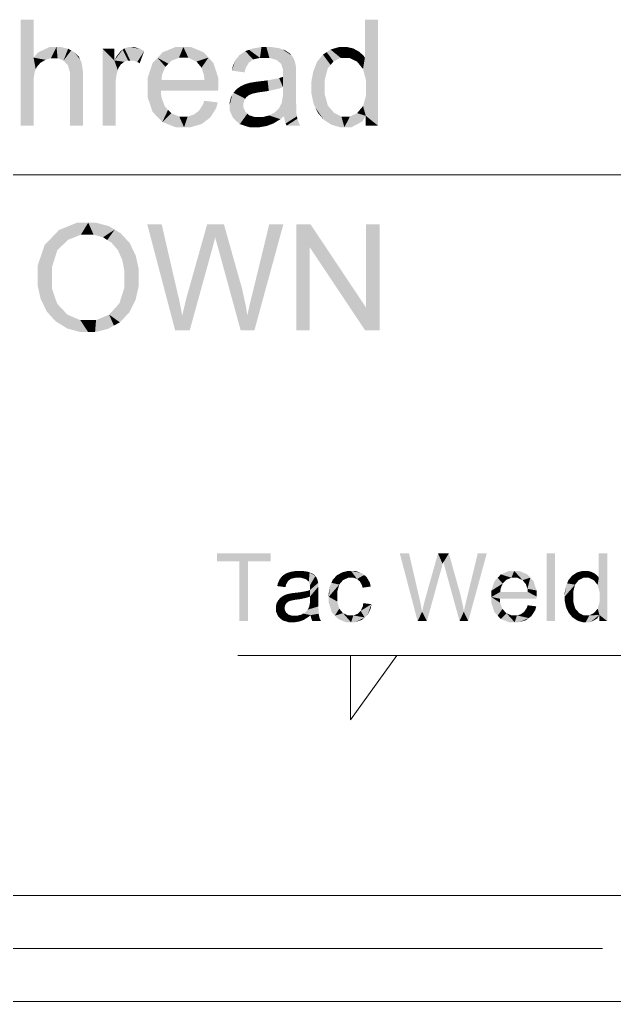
# Model space of a CAD drawing. Header units: millimetres. Extents: x 2 to 579, y 1 to 405.
# Drawn here: x 179.57 to 187.16, y 100.94 to 113.45 of the extents above; entities that cross this region are included whole.
import ezdxf

# ---------------------------------------------------------------- set-up
doc = ezdxf.new("R2010")
doc.units = ezdxf.units.MM
doc.linetypes.add('XKITLINE00', pattern=[0])
doc.layers.add('LinkedObject', color=7, linetype='Continuous', lineweight=0)

# ---------------------------------------------------------------- blocks, each defined once
blk = doc.blocks.new('*A4')
at = {"layer": 'LinkedObject'}
for points in [[(179.752, 113.449), (179.586, 112.099), (179.586, 113.449)], [(179.752, 112.965), (179.586, 112.099), (179.752, 113.449)], [(184.143, 113.449), (183.977, 112.965), (183.977, 113.449)], [(184.143, 113.449), (183.992, 112.674), (183.977, 112.965)], [(183.992, 112.674), (184.143, 113.449), (184.143, 112.099)], [(179.956, 113.1), (179.752, 112.965), (179.81, 113.032)], [(180.044, 113.1), (179.752, 112.965), (179.956, 113.1)], [(179.973, 112.957), (179.752, 112.965), (180.044, 113.1)], [(179.973, 112.957), (180.044, 113.1), (180.009, 112.957)], [(180.009, 112.957), (180.044, 113.1), (180.058, 112.957)], [(180.044, 113.1), (180.134, 112.928), (180.058, 112.957)], [(180.098, 113.1), (180.134, 112.928), (180.044, 113.1)], [(180.192, 113.078), (180.134, 112.928), (180.098, 113.1)], [(180.232, 113.057), (180.134, 112.928), (180.192, 113.078)], [(180.232, 113.057), (180.161, 112.9), (180.134, 112.928)], [(180.272, 113.035), (180.161, 112.9), (180.232, 113.057)], [(180.161, 112.9), (180.272, 113.035), (180.188, 112.872)], [(180.188, 112.872), (180.272, 113.035), (180.346, 112.938)], [(180.346, 112.938), (180.272, 113.035), (180.329, 112.976)], [(180.632, 113.078), (180.782, 112.929), (180.632, 112.099)], [(180.782, 112.929), (180.632, 113.078), (180.782, 113.078)], [(180.887, 113.066), (180.782, 112.929), (180.863, 113.05)], [(180.957, 112.928), (180.782, 112.929), (180.887, 113.066)], [(180.863, 113.05), (180.782, 112.929), (180.81, 112.981)], [(180.911, 113.083), (180.984, 112.928), (180.887, 113.066)], [(180.887, 113.066), (180.984, 112.928), (180.957, 112.928)], [(180.964, 113.1), (180.984, 112.928), (180.911, 113.083)], [(180.993, 113.1), (180.984, 112.928), (180.964, 113.1)], [(180.993, 113.1), (181.014, 112.928), (180.984, 112.928)], [(181.119, 113.073), (180.993, 113.1), (181.034, 113.1)], [(181.162, 113.047), (180.993, 113.1), (181.119, 113.073)], [(181.075, 112.911), (180.993, 113.1), (181.162, 113.047)], [(181.014, 112.928), (180.993, 113.1), (181.075, 112.911)], [(181.075, 112.911), (181.162, 113.047), (181.105, 112.893)], [(181.561, 113.1), (181.333, 112.963), (181.396, 113.032)], [(181.662, 113.1), (181.333, 112.963), (181.561, 113.1)], [(181.606, 112.963), (181.333, 112.963), (181.662, 113.1)], [(181.606, 112.963), (181.662, 113.1), (181.663, 112.963)], [(181.662, 113.1), (181.726, 112.963), (181.663, 112.963)], [(181.92, 113.033), (181.662, 113.1), (181.76, 113.1)], [(181.982, 112.966), (181.662, 113.1), (181.92, 113.033)], [(181.829, 112.915), (181.662, 113.1), (181.982, 112.966)], [(181.726, 112.963), (181.662, 113.1), (181.829, 112.915)], [(182.378, 112.999), (182.552, 112.942), (182.353, 112.967)], [(182.452, 113.048), (182.552, 112.942), (182.378, 112.999)], [(182.499, 113.065), (182.552, 112.942), (182.452, 113.048)], [(182.658, 113.1), (182.499, 113.065), (182.547, 113.082)], [(182.639, 112.962), (182.499, 113.065), (182.658, 113.1)], [(182.552, 112.942), (182.499, 113.065), (182.639, 112.962)], [(182.639, 112.962), (182.658, 113.1), (182.697, 112.962)], [(182.697, 112.962), (182.658, 113.1), (182.759, 112.962)], [(182.721, 113.1), (182.759, 112.962), (182.658, 113.1)], [(182.886, 113.085), (182.721, 113.1), (182.784, 113.1)], [(182.925, 113.07), (182.721, 113.1), (182.886, 113.085)], [(182.854, 112.934), (182.721, 113.1), (182.925, 113.07)], [(182.759, 112.962), (182.721, 113.1), (182.854, 112.934)], [(182.854, 112.934), (182.925, 113.07), (182.885, 112.906)], [(182.885, 112.906), (182.925, 113.07), (182.909, 112.885)], [(182.925, 113.07), (182.932, 112.814), (182.909, 112.885)], [(183.04, 112.996), (182.932, 112.814), (182.925, 113.07)], [(183.021, 113.018), (182.925, 113.07), (182.964, 113.055)], [(183.04, 112.996), (182.925, 113.07), (183.021, 113.018)], [(183.058, 112.974), (182.932, 112.814), (183.04, 112.996)], [(183.442, 113.004), (183.54, 112.872), (183.368, 112.913)], [(183.577, 112.917), (183.442, 113.004), (183.49, 113.036)], [(183.54, 112.872), (183.442, 113.004), (183.577, 112.917)], [(183.539, 113.068), (183.669, 112.962), (183.49, 113.036)], [(183.49, 113.036), (183.669, 112.962), (183.577, 112.917)], [(183.648, 113.1), (183.669, 112.962), (183.539, 113.068)], [(183.708, 113.1), (183.669, 112.962), (183.648, 113.1)], [(183.669, 112.962), (183.708, 113.1), (183.724, 112.962)], [(183.708, 113.1), (183.781, 112.962), (183.724, 112.962)], [(183.752, 113.1), (183.781, 112.962), (183.708, 113.1)], [(183.831, 113.081), (183.781, 112.962), (183.752, 113.1)], [(183.865, 113.062), (183.781, 112.962), (183.831, 113.081)], [(183.865, 113.062), (183.876, 112.915), (183.781, 112.962)], [(183.9, 113.043), (183.876, 112.915), (183.865, 113.062)], [(183.956, 112.995), (183.876, 112.915), (183.9, 113.043)], [(183.977, 112.965), (183.876, 112.915), (183.956, 112.995)], [(179.752, 112.692), (179.586, 112.099), (179.752, 112.965)], [(179.752, 112.692), (179.752, 112.965), (179.765, 112.782)], [(179.765, 112.782), (179.752, 112.965), (179.779, 112.815)], [(179.779, 112.815), (179.752, 112.965), (179.793, 112.847)], [(179.793, 112.847), (179.752, 112.965), (179.839, 112.899)], [(179.839, 112.899), (179.752, 112.965), (179.871, 112.918)], [(179.871, 112.918), (179.752, 112.965), (179.904, 112.937)], [(179.904, 112.937), (179.752, 112.965), (179.973, 112.957)], [(180.346, 112.938), (180.215, 112.781), (180.188, 112.872)], [(180.364, 112.901), (180.215, 112.781), (180.346, 112.938)], [(180.381, 112.791), (180.215, 112.781), (180.364, 112.901)], [(180.632, 112.099), (180.782, 112.929), (180.798, 112.099)], [(180.782, 112.929), (180.798, 112.611), (180.798, 112.099)], [(180.798, 112.611), (180.782, 112.929), (180.798, 112.664)], [(180.798, 112.664), (180.782, 112.929), (180.812, 112.761)], [(180.812, 112.761), (180.782, 112.929), (180.826, 112.805)], [(180.826, 112.805), (180.782, 112.929), (180.835, 112.834)], [(180.835, 112.834), (180.782, 112.929), (180.865, 112.879)], [(180.865, 112.879), (180.782, 112.929), (180.887, 112.895)], [(180.887, 112.895), (180.782, 112.929), (180.908, 112.912)], [(180.908, 112.912), (180.782, 112.929), (180.957, 112.928)], [(181.333, 112.963), (181.206, 112.704), (181.269, 112.895)], [(181.432, 112.849), (181.206, 112.704), (181.333, 112.963)], [(181.333, 112.963), (181.471, 112.887), (181.432, 112.849)], [(181.471, 112.887), (181.333, 112.963), (181.51, 112.925)], [(181.51, 112.925), (181.333, 112.963), (181.606, 112.963)], [(181.829, 112.915), (181.982, 112.966), (181.868, 112.868)], [(181.982, 112.966), (181.894, 112.837), (181.868, 112.868)], [(181.894, 112.837), (181.982, 112.966), (181.925, 112.744)], [(181.925, 112.744), (181.982, 112.966), (182.106, 112.711)], [(182.106, 112.711), (181.982, 112.966), (182.044, 112.899)], [(182.353, 112.967), (182.28, 112.799), (182.328, 112.935)], [(182.497, 112.901), (182.28, 112.799), (182.353, 112.967)], [(182.328, 112.935), (182.28, 112.799), (182.291, 112.851)], [(182.456, 112.829), (182.28, 112.799), (182.497, 112.901)], [(182.497, 112.901), (182.353, 112.967), (182.525, 112.921)], [(182.525, 112.921), (182.353, 112.967), (182.552, 112.942)], [(182.932, 112.737), (183.096, 112.862), (182.931, 112.72)], [(182.931, 112.72), (183.096, 112.862), (182.932, 112.591)], [(183.084, 112.917), (182.932, 112.814), (183.058, 112.974)], [(183.091, 112.883), (182.932, 112.814), (183.084, 112.917)], [(182.932, 112.814), (183.091, 112.883), (183.096, 112.862)], [(182.932, 112.814), (183.096, 112.862), (182.932, 112.763)], [(182.932, 112.763), (183.096, 112.862), (182.932, 112.759)], [(182.932, 112.759), (183.096, 112.862), (182.932, 112.737)], [(183.1, 112.786), (182.932, 112.591), (183.096, 112.862)], [(183.368, 112.913), (183.54, 112.872), (183.344, 112.853)], [(183.344, 112.853), (183.54, 112.872), (183.503, 112.827)], [(183.876, 112.915), (183.977, 112.965), (183.915, 112.868)], [(183.915, 112.868), (183.977, 112.965), (183.953, 112.821)], [(183.977, 112.965), (183.992, 112.674), (183.953, 112.821)], [(180.381, 112.719), (180.215, 112.781), (180.381, 112.791)], [(180.215, 112.781), (180.381, 112.719), (180.215, 112.719)], [(181.389, 112.746), (181.206, 112.704), (181.432, 112.849)], [(181.206, 112.704), (181.389, 112.746), (181.385, 112.682)], [(181.925, 112.744), (182.106, 112.711), (181.931, 112.682)], [(182.28, 112.799), (182.456, 112.829), (182.442, 112.777)], [(183.1, 112.73), (182.932, 112.591), (183.1, 112.786)], [(183.344, 112.853), (183.295, 112.588), (183.32, 112.794)], [(183.503, 112.827), (183.295, 112.588), (183.344, 112.853)], [(183.466, 112.685), (183.295, 112.588), (183.503, 112.827)], [(183.32, 112.794), (183.295, 112.588), (183.295, 112.661)], [(179.752, 112.634), (179.586, 112.099), (179.752, 112.692)], [(179.586, 112.099), (179.752, 112.634), (179.752, 112.099)], [(180.215, 112.099), (180.381, 112.719), (180.381, 112.099)], [(180.215, 112.719), (180.381, 112.719), (180.215, 112.099)], [(181.385, 112.682), (181.206, 112.58), (181.206, 112.704)], [(181.385, 112.682), (182.106, 112.59), (181.206, 112.58)], [(181.931, 112.682), (182.106, 112.59), (181.385, 112.682)], [(182.106, 112.59), (181.931, 112.682), (182.106, 112.711)], [(182.456, 112.629), (182.496, 112.486), (182.396, 112.602)], [(182.489, 112.638), (182.496, 112.486), (182.456, 112.629)], [(182.513, 112.645), (182.538, 112.504), (182.489, 112.638)], [(182.496, 112.486), (182.489, 112.638), (182.517, 112.495)], [(182.517, 112.495), (182.489, 112.638), (182.538, 112.504)], [(182.587, 112.657), (182.611, 112.521), (182.513, 112.645)], [(182.513, 112.645), (182.611, 112.521), (182.538, 112.504)], [(182.636, 112.663), (182.662, 112.528), (182.587, 112.657)], [(182.587, 112.657), (182.662, 112.528), (182.611, 112.521)], [(182.736, 112.675), (182.752, 112.541), (182.636, 112.663)], [(182.636, 112.663), (182.752, 112.541), (182.662, 112.528)], [(182.884, 112.704), (182.932, 112.591), (182.736, 112.675)], [(182.736, 112.675), (182.932, 112.591), (182.752, 112.541)], [(182.931, 112.72), (182.932, 112.591), (182.884, 112.704)], [(183.1, 112.73), (182.931, 112.53), (182.932, 112.591)], [(183.1, 112.509), (182.931, 112.53), (183.1, 112.73)], [(183.295, 112.588), (183.466, 112.685), (183.466, 112.588)], [(183.992, 112.674), (184.143, 112.099), (183.992, 112.574)], [(182.106, 112.583), (181.206, 112.58), (182.106, 112.59)], [(182.106, 112.561), (181.206, 112.58), (182.106, 112.583)], [(181.206, 112.58), (181.331, 112.21), (181.206, 112.461)], [(181.38, 112.466), (181.331, 112.21), (181.206, 112.58)], [(181.38, 112.466), (181.206, 112.58), (181.376, 112.546)], [(182.105, 112.546), (181.206, 112.58), (182.106, 112.561)], [(181.376, 112.546), (181.206, 112.58), (182.105, 112.546)], [(182.285, 112.489), (182.252, 112.358), (182.268, 112.459)], [(182.44, 112.423), (182.252, 112.358), (182.285, 112.489)], [(182.301, 112.518), (182.452, 112.441), (182.285, 112.489)], [(182.285, 112.489), (182.452, 112.441), (182.44, 112.423)], [(182.344, 112.566), (182.452, 112.441), (182.301, 112.518)], [(182.463, 112.459), (182.344, 112.566), (182.37, 112.584)], [(182.452, 112.441), (182.344, 112.566), (182.463, 112.459)], [(182.396, 112.602), (182.496, 112.486), (182.37, 112.584)], [(182.37, 112.584), (182.496, 112.486), (182.463, 112.459)], [(182.752, 112.541), (182.932, 112.591), (182.887, 112.572)], [(182.918, 112.392), (183.1, 112.509), (183.1, 112.394)], [(182.931, 112.475), (183.1, 112.509), (182.918, 112.392)], [(183.1, 112.509), (182.931, 112.475), (182.931, 112.53)], [(183.295, 112.588), (183.466, 112.494), (183.295, 112.513)], [(183.466, 112.494), (183.295, 112.588), (183.466, 112.588)], [(183.295, 112.513), (183.466, 112.494), (183.322, 112.38)], [(183.322, 112.38), (183.466, 112.494), (183.349, 112.322)], [(183.349, 112.322), (183.466, 112.494), (183.505, 112.353)], [(183.992, 112.574), (184.143, 112.099), (183.992, 112.483)], [(181.206, 112.461), (181.331, 112.21), (181.268, 112.276)], [(181.426, 112.342), (181.331, 112.21), (181.38, 112.466)], [(181.859, 112.286), (182.101, 112.394), (182.005, 112.202)], [(181.91, 112.363), (182.101, 112.394), (181.859, 112.286)], [(182.101, 112.394), (181.91, 112.363), (181.929, 112.415)], [(182.005, 112.202), (182.101, 112.394), (182.08, 112.319)], [(182.268, 112.459), (182.252, 112.358), (182.252, 112.393)], [(182.429, 112.384), (182.252, 112.358), (182.44, 112.423)], [(182.252, 112.358), (182.429, 112.384), (182.429, 112.362)], [(182.429, 112.329), (182.252, 112.358), (182.429, 112.362)], [(182.833, 112.27), (183.1, 112.394), (183.105, 112.248)], [(182.887, 112.328), (183.1, 112.394), (182.833, 112.27)], [(182.905, 112.364), (183.1, 112.394), (182.887, 112.328)], [(183.1, 112.394), (182.905, 112.364), (182.918, 112.392)], [(183.992, 112.483), (184.143, 112.099), (183.954, 112.347)], [(181.331, 112.21), (181.426, 112.342), (181.394, 112.144)], [(181.467, 112.3), (181.394, 112.144), (181.426, 112.342)], [(181.508, 112.257), (181.394, 112.144), (181.467, 112.3)], [(181.508, 112.257), (181.671, 112.078), (181.394, 112.144)], [(181.61, 112.214), (181.671, 112.078), (181.508, 112.257)], [(181.794, 112.238), (181.951, 112.161), (181.717, 112.214)], [(181.827, 112.262), (182.005, 112.202), (181.794, 112.238)], [(181.951, 112.161), (181.794, 112.238), (182.005, 112.202)], [(181.859, 112.286), (182.005, 112.202), (181.827, 112.262)], [(182.252, 112.358), (182.429, 112.329), (182.252, 112.296)], [(182.252, 112.296), (182.429, 112.329), (182.295, 112.196)], [(182.295, 112.196), (182.429, 112.329), (182.338, 112.156)], [(182.338, 112.156), (182.429, 112.329), (182.454, 112.274)], [(182.454, 112.274), (182.382, 112.117), (182.338, 112.156)], [(182.479, 112.252), (182.382, 112.117), (182.454, 112.274)], [(182.504, 112.229), (182.382, 112.117), (182.479, 112.252)], [(182.946, 112.219), (182.758, 112.228), (182.795, 112.249)], [(182.833, 112.27), (183.105, 112.248), (182.795, 112.249)], [(183.105, 112.248), (182.946, 112.219), (182.795, 112.249)], [(182.946, 112.219), (183.105, 112.248), (182.95, 112.185)], [(182.95, 112.185), (183.105, 112.248), (183.11, 112.217)], [(183.505, 112.353), (183.452, 112.174), (183.349, 112.322)], [(183.349, 112.322), (183.452, 112.174), (183.376, 112.264)], [(183.545, 112.307), (183.452, 112.174), (183.505, 112.353)], [(183.452, 112.174), (183.545, 112.307), (183.501, 112.142)], [(183.501, 112.142), (183.545, 112.307), (183.584, 112.26)], [(183.584, 112.26), (183.716, 112.078), (183.501, 112.142)], [(183.678, 112.214), (183.716, 112.078), (183.584, 112.26)], [(183.878, 112.258), (183.989, 112.223), (183.786, 112.214)], [(183.989, 112.223), (183.878, 112.258), (183.916, 112.303)], [(183.954, 112.347), (183.989, 112.223), (183.916, 112.303)], [(183.954, 112.347), (184.143, 112.099), (183.989, 112.223)], [(181.394, 112.144), (181.671, 112.078), (181.564, 112.078)], [(181.671, 112.214), (181.671, 112.078), (181.61, 112.214)], [(181.717, 112.214), (181.951, 112.161), (181.671, 112.078)], [(181.717, 112.214), (181.671, 112.078), (181.671, 112.214)], [(181.671, 112.078), (181.951, 112.161), (181.756, 112.078)], [(181.756, 112.078), (181.951, 112.161), (181.896, 112.119)], [(182.382, 112.117), (182.504, 112.229), (182.505, 112.078)], [(182.586, 112.078), (182.504, 112.229), (182.577, 112.207)], [(182.505, 112.078), (182.504, 112.229), (182.586, 112.078)], [(182.577, 112.207), (182.634, 112.078), (182.586, 112.078)], [(182.625, 112.207), (182.634, 112.078), (182.577, 112.207)], [(182.673, 112.207), (182.634, 112.078), (182.625, 112.207)], [(182.634, 112.078), (182.673, 112.207), (182.726, 112.094)], [(182.768, 112.11), (182.673, 112.207), (182.758, 112.228)], [(182.726, 112.094), (182.673, 112.207), (182.768, 112.11)], [(182.9, 112.181), (182.758, 112.228), (182.946, 112.219)], [(182.811, 112.126), (182.758, 112.228), (182.9, 112.181)], [(182.768, 112.11), (182.758, 112.228), (182.811, 112.126)], [(183.11, 112.217), (182.966, 112.125), (182.95, 112.185)], [(183.116, 112.186), (182.966, 112.125), (183.11, 112.217)], [(183.116, 112.186), (182.98, 112.099), (182.966, 112.125)], [(183.137, 112.127), (182.98, 112.099), (183.116, 112.186)], [(182.98, 112.099), (183.137, 112.127), (183.152, 112.099)], [(183.501, 112.142), (183.716, 112.078), (183.55, 112.11)], [(183.716, 112.078), (183.678, 112.214), (183.732, 112.214)], [(183.716, 112.078), (183.989, 112.223), (183.806, 112.078)], [(183.786, 112.214), (183.989, 112.223), (183.716, 112.078)], [(183.786, 112.214), (183.716, 112.078), (183.732, 112.214)], [(183.806, 112.078), (183.989, 112.223), (183.943, 112.15)], [(183.989, 112.223), (184.143, 112.099), (183.989, 112.099)], [(183.55, 112.11), (183.716, 112.078), (183.658, 112.078)], [(180.307, 110.862), (179.984, 110.672), (180.074, 110.767)], [(180.449, 110.862), (179.984, 110.672), (180.307, 110.862)], [(180.355, 110.708), (179.984, 110.672), (180.449, 110.862)], [(180.355, 110.708), (180.449, 110.862), (180.45, 110.708)], [(180.449, 110.862), (180.517, 110.708), (180.45, 110.708)], [(180.711, 110.818), (180.449, 110.862), (180.543, 110.862)], [(180.786, 110.773), (180.449, 110.862), (180.711, 110.818)], [(180.638, 110.675), (180.449, 110.862), (180.786, 110.773)], [(180.517, 110.708), (180.449, 110.862), (180.638, 110.675)], [(180.638, 110.675), (180.786, 110.773), (180.691, 110.641)], [(180.786, 110.773), (180.745, 110.607), (180.691, 110.641)], [(180.745, 110.607), (180.786, 110.773), (180.827, 110.512)], [(180.976, 110.604), (180.786, 110.773), (180.861, 110.728)], [(181.015, 110.524), (180.786, 110.773), (180.976, 110.604)], [(180.827, 110.512), (180.786, 110.773), (181.015, 110.524)], [(181.386, 110.839), (181.557, 109.489), (181.202, 110.839)], [(181.59, 109.954), (181.557, 109.489), (181.386, 110.839)], [(181.965, 110.839), (182.027, 110.517), (181.708, 109.927)], [(182.027, 110.517), (181.965, 110.839), (182.036, 110.55)], [(182.036, 110.55), (181.965, 110.839), (182.056, 110.63)], [(182.056, 110.63), (181.965, 110.839), (182.068, 110.676)], [(182.18, 110.839), (182.068, 110.676), (181.965, 110.839)], [(182.068, 110.676), (182.18, 110.839), (182.071, 110.661)], [(182.071, 110.661), (182.18, 110.839), (182.093, 110.582)], [(182.093, 110.582), (182.18, 110.839), (182.111, 110.518)], [(182.111, 110.518), (182.18, 110.839), (182.372, 110.155)], [(182.937, 110.839), (182.546, 109.971), (182.757, 110.839)], [(182.568, 109.489), (182.546, 109.971), (182.937, 110.839)], [(183.101, 110.839), (183.273, 110.549), (183.101, 109.489)], [(183.273, 110.549), (183.101, 110.839), (183.285, 110.839)], [(183.273, 110.549), (183.285, 110.839), (183.98, 109.489)], [(183.98, 109.489), (183.285, 110.839), (183.992, 109.78)], [(184.164, 110.839), (183.992, 109.78), (183.992, 110.839)], [(184.164, 109.489), (183.992, 109.78), (184.164, 110.839)], [(179.984, 110.672), (179.803, 110.146), (179.893, 110.577)], [(180.055, 110.513), (179.803, 110.146), (179.984, 110.672)], [(180.192, 110.643), (179.984, 110.672), (180.355, 110.708)], [(179.984, 110.672), (180.192, 110.643), (180.124, 110.578)], [(180.055, 110.513), (179.984, 110.672), (180.124, 110.578)], [(179.893, 110.577), (179.803, 110.146), (179.803, 110.314)], [(179.987, 110.296), (179.803, 110.146), (180.055, 110.513)], [(180.827, 110.512), (181.015, 110.524), (180.854, 110.45)], [(181.015, 110.524), (180.882, 110.389), (180.854, 110.45)], [(180.882, 110.389), (181.015, 110.524), (180.91, 110.245)], [(180.91, 110.245), (181.015, 110.524), (181.094, 110.263)], [(181.094, 110.263), (181.015, 110.524), (181.054, 110.444)], [(181.708, 109.927), (182.027, 110.517), (181.743, 109.489)], [(182.372, 110.155), (182.393, 109.489), (182.111, 110.518)], [(183.101, 109.489), (183.273, 110.549), (183.273, 109.489)], [(179.803, 110.146), (179.987, 110.296), (179.987, 110.143)], [(180.91, 110.163), (181.094, 110.263), (181.094, 110.162)], [(180.91, 110.245), (181.094, 110.263), (180.91, 110.163)], [(179.803, 110.146), (179.987, 110.021), (179.803, 110.058)], [(179.987, 110.021), (179.803, 110.146), (179.987, 110.143)], [(180.845, 109.831), (181.094, 110.162), (181.011, 109.795)], [(180.91, 110.033), (181.094, 110.162), (180.845, 109.831)], [(181.094, 110.162), (180.91, 110.033), (180.91, 110.163)], [(181.011, 109.795), (181.094, 110.162), (181.052, 109.876)], [(181.052, 109.876), (181.094, 110.162), (181.094, 110.059)], [(182.409, 110.028), (182.393, 109.489), (182.372, 110.155)], [(179.803, 110.058), (179.987, 110.021), (179.842, 109.889)], [(179.842, 109.889), (179.987, 110.021), (179.881, 109.81)], [(179.881, 109.81), (179.987, 110.021), (180.052, 109.829)], [(182.461, 109.79), (182.393, 109.489), (182.409, 110.028)], [(181.607, 109.884), (181.557, 109.489), (181.59, 109.954)], [(181.635, 109.747), (181.557, 109.489), (181.607, 109.884)], [(181.703, 109.911), (181.743, 109.489), (181.673, 109.786)], [(181.708, 109.927), (181.743, 109.489), (181.703, 109.911)], [(182.525, 109.889), (182.568, 109.489), (182.491, 109.742)], [(182.546, 109.971), (182.568, 109.489), (182.525, 109.889)], [(180.052, 109.829), (180.033, 109.604), (179.881, 109.81)], [(179.881, 109.81), (180.033, 109.604), (179.919, 109.73)], [(180.118, 109.759), (180.033, 109.604), (180.052, 109.829)], [(180.033, 109.604), (180.118, 109.759), (180.108, 109.558)], [(180.108, 109.558), (180.118, 109.759), (180.184, 109.689)], [(180.78, 109.761), (180.852, 109.591), (180.715, 109.69)], [(181.011, 109.795), (180.78, 109.761), (180.845, 109.831)], [(180.97, 109.714), (180.78, 109.761), (181.011, 109.795)], [(180.852, 109.591), (180.78, 109.761), (180.97, 109.714)], [(181.647, 109.678), (181.557, 109.489), (181.635, 109.747)], [(181.673, 109.786), (181.743, 109.489), (181.647, 109.678)], [(182.478, 109.678), (182.393, 109.489), (182.461, 109.79)], [(182.491, 109.742), (182.568, 109.489), (182.478, 109.678)], [(183.992, 109.78), (184.164, 109.489), (183.98, 109.489)], [(180.184, 109.689), (180.448, 109.466), (180.108, 109.558)], [(180.348, 109.619), (180.448, 109.466), (180.184, 109.689)], [(180.448, 109.466), (180.348, 109.619), (180.448, 109.619)], [(180.448, 109.466), (180.548, 109.619), (180.536, 109.466)], [(180.548, 109.619), (180.448, 109.466), (180.448, 109.619)], [(180.536, 109.466), (180.548, 109.619), (180.7, 109.508)], [(180.776, 109.55), (180.548, 109.619), (180.715, 109.69)], [(180.7, 109.508), (180.548, 109.619), (180.776, 109.55)], [(180.715, 109.69), (180.852, 109.591), (180.776, 109.55)], [(181.647, 109.678), (181.743, 109.489), (181.557, 109.489)], [(182.478, 109.678), (182.568, 109.489), (182.393, 109.489)], [(180.108, 109.558), (180.448, 109.466), (180.183, 109.512)], [(180.183, 109.512), (180.448, 109.466), (180.353, 109.466)], [(182.09, 106.647), (182.374, 106.545), (182.09, 106.545)], [(182.488, 106.545), (182.374, 106.545), (182.09, 106.647)], [(182.488, 106.545), (182.09, 106.647), (182.774, 106.647)], [(182.488, 106.545), (182.774, 106.647), (182.774, 106.545)], [(184.54, 106.647), (184.65, 105.783), (184.422, 106.647)], [(184.671, 106.08), (184.65, 105.783), (184.54, 106.647)], [(184.91, 106.647), (184.95, 106.441), (184.746, 106.063)], [(184.95, 106.441), (184.91, 106.647), (184.956, 106.462)], [(184.956, 106.462), (184.91, 106.647), (184.969, 106.512)], [(184.969, 106.512), (184.91, 106.647), (184.976, 106.542)], [(185.048, 106.647), (184.976, 106.542), (184.91, 106.647)], [(184.976, 106.542), (185.048, 106.647), (184.979, 106.533)], [(184.979, 106.533), (185.048, 106.647), (184.992, 106.482)], [(184.992, 106.482), (185.048, 106.647), (185.004, 106.441)], [(185.004, 106.441), (185.048, 106.647), (185.171, 106.209)], [(185.532, 106.647), (185.282, 106.091), (185.417, 106.647)], [(185.296, 105.783), (185.282, 106.091), (185.532, 106.647)], [(186.4, 106.647), (186.294, 105.783), (186.294, 106.647)], [(186.4, 105.783), (186.294, 105.783), (186.4, 106.647)], [(187.068, 106.647), (186.961, 106.337), (186.961, 106.647)], [(187.068, 106.647), (186.971, 106.15), (186.961, 106.337)], [(186.971, 106.15), (187.068, 106.647), (187.068, 105.783)], [(182.374, 105.783), (182.488, 106.545), (182.488, 105.783)], [(182.374, 106.545), (182.488, 106.545), (182.374, 105.783)], [(182.923, 106.358), (183.034, 106.322), (182.907, 106.338)], [(182.97, 106.39), (183.034, 106.322), (182.923, 106.358)], [(183, 106.401), (183.034, 106.322), (182.97, 106.39)], [(183.102, 106.423), (183, 106.401), (183.031, 106.412)], [(183.089, 106.335), (183, 106.401), (183.102, 106.423)], [(183.034, 106.322), (183, 106.401), (183.089, 106.335)], [(183.089, 106.335), (183.102, 106.423), (183.127, 106.335)], [(183.127, 106.335), (183.102, 106.423), (183.167, 106.335)], [(183.142, 106.423), (183.167, 106.335), (183.102, 106.423)], [(183.247, 106.413), (183.142, 106.423), (183.182, 106.423)], [(183.272, 106.404), (183.142, 106.423), (183.247, 106.413)], [(183.227, 106.317), (183.142, 106.423), (183.272, 106.404)], [(183.167, 106.335), (183.142, 106.423), (183.227, 106.317)], [(183.227, 106.317), (183.272, 106.404), (183.247, 106.299)], [(183.247, 106.299), (183.272, 106.404), (183.262, 106.286)], [(183.272, 106.404), (183.277, 106.24), (183.262, 106.286)], [(183.346, 106.357), (183.277, 106.24), (183.272, 106.404)], [(183.334, 106.371), (183.272, 106.404), (183.298, 106.395)], [(183.346, 106.357), (183.272, 106.404), (183.334, 106.371)], [(183.358, 106.342), (183.277, 106.24), (183.346, 106.357)], [(183.618, 106.366), (183.675, 106.278), (183.567, 106.309)], [(183.7, 106.307), (183.618, 106.366), (183.652, 106.385)], [(183.675, 106.278), (183.618, 106.366), (183.7, 106.307)], [(183.686, 106.404), (183.765, 106.336), (183.652, 106.385)], [(183.652, 106.385), (183.765, 106.336), (183.7, 106.307)], [(183.761, 106.423), (183.765, 106.336), (183.686, 106.404)], [(183.801, 106.423), (183.765, 106.336), (183.761, 106.423)], [(183.765, 106.336), (183.801, 106.423), (183.805, 106.336)], [(183.801, 106.423), (183.832, 106.336), (183.805, 106.336)], [(183.935, 106.397), (183.801, 106.423), (183.852, 106.423)], [(183.968, 106.371), (183.801, 106.423), (183.935, 106.397)], [(183.877, 106.32), (183.801, 106.423), (183.968, 106.371)], [(183.832, 106.336), (183.801, 106.423), (183.877, 106.32)], [(183.877, 106.32), (183.968, 106.371), (183.896, 106.304)], [(183.968, 106.371), (183.914, 106.288), (183.896, 106.304)], [(183.914, 106.288), (183.968, 106.371), (183.94, 106.24)], [(183.94, 106.24), (183.968, 106.371), (184.051, 106.224)], [(184.041, 106.272), (183.968, 106.371), (184, 106.345)], [(184.051, 106.224), (183.968, 106.371), (184.041, 106.272)], [(184.746, 106.063), (184.95, 106.441), (184.768, 105.783)], [(185.171, 106.209), (185.185, 105.783), (185.004, 106.441)], [(185.712, 106.379), (185.785, 106.311), (185.671, 106.336)], [(185.882, 106.423), (185.712, 106.379), (185.817, 106.423)], [(185.846, 106.336), (185.712, 106.379), (185.882, 106.423)], [(185.785, 106.311), (185.712, 106.379), (185.846, 106.336)], [(185.846, 106.336), (185.882, 106.423), (185.883, 106.336)], [(185.882, 106.423), (185.923, 106.336), (185.883, 106.336)], [(186.047, 106.38), (185.882, 106.423), (185.945, 106.423)], [(186.087, 106.337), (185.882, 106.423), (186.047, 106.38)], [(185.989, 106.305), (185.882, 106.423), (186.087, 106.337)], [(185.923, 106.336), (185.882, 106.423), (185.989, 106.305)], [(186.619, 106.362), (186.681, 106.277), (186.572, 106.303)], [(186.705, 106.306), (186.619, 106.362), (186.65, 106.382)], [(186.681, 106.277), (186.619, 106.362), (186.705, 106.306)], [(186.681, 106.403), (186.764, 106.335), (186.65, 106.382)], [(186.65, 106.382), (186.764, 106.335), (186.705, 106.306)], [(186.751, 106.423), (186.764, 106.335), (186.681, 106.403)], [(186.789, 106.423), (186.764, 106.335), (186.751, 106.423)], [(186.764, 106.335), (186.789, 106.423), (186.799, 106.335)], [(186.789, 106.423), (186.836, 106.335), (186.799, 106.335)], [(186.817, 106.423), (186.836, 106.335), (186.789, 106.423)], [(186.868, 106.411), (186.836, 106.335), (186.817, 106.423)], [(186.89, 106.399), (186.836, 106.335), (186.868, 106.411)], [(186.89, 106.399), (186.897, 106.305), (186.836, 106.335)], [(186.912, 106.387), (186.897, 106.305), (186.89, 106.399)], [(186.948, 106.356), (186.897, 106.305), (186.912, 106.387)], [(186.961, 106.337), (186.897, 106.305), (186.948, 106.356)], [(182.907, 106.338), (182.86, 106.23), (182.89, 106.317)], [(182.999, 106.296), (182.86, 106.23), (182.907, 106.338)], [(182.89, 106.317), (182.86, 106.23), (182.867, 106.264)], [(182.972, 106.25), (182.86, 106.23), (182.999, 106.296)], [(182.86, 106.23), (182.972, 106.25), (182.964, 106.216)], [(182.999, 106.296), (182.907, 106.338), (183.016, 106.309)], [(183.016, 106.309), (182.907, 106.338), (183.034, 106.322)], [(183.374, 106.306), (183.277, 106.24), (183.358, 106.342)], [(183.379, 106.284), (183.277, 106.24), (183.374, 106.306)], [(183.277, 106.24), (183.379, 106.284), (183.382, 106.271)], [(183.277, 106.24), (183.382, 106.271), (183.277, 106.208)], [(183.277, 106.208), (183.382, 106.271), (183.277, 106.205)], [(183.277, 106.205), (183.382, 106.271), (183.277, 106.191)], [(183.277, 106.191), (183.382, 106.271), (183.277, 106.18)], [(183.277, 106.18), (183.382, 106.271), (183.277, 106.097)], [(183.384, 106.222), (183.277, 106.097), (183.382, 106.271)], [(183.55, 106.271), (183.517, 106.094), (183.533, 106.233)], [(183.65, 106.249), (183.517, 106.094), (183.55, 106.271)], [(183.625, 106.159), (183.517, 106.094), (183.65, 106.249)], [(183.533, 106.233), (183.517, 106.094), (183.517, 106.144)], [(183.567, 106.309), (183.675, 106.278), (183.55, 106.271)], [(183.55, 106.271), (183.675, 106.278), (183.65, 106.249)], [(183.94, 106.24), (184.051, 106.224), (183.948, 106.209)], [(185.671, 106.336), (185.59, 106.17), (185.631, 106.292)], [(185.735, 106.262), (185.59, 106.17), (185.671, 106.336)], [(185.708, 106.197), (185.59, 106.17), (185.735, 106.262)], [(185.671, 106.336), (185.785, 106.311), (185.735, 106.262)], [(185.989, 106.305), (186.087, 106.337), (186.014, 106.274)], [(186.087, 106.337), (186.031, 106.255), (186.014, 106.274)], [(186.031, 106.255), (186.087, 106.337), (186.051, 106.195)], [(186.051, 106.195), (186.087, 106.337), (186.167, 106.174)], [(186.167, 106.174), (186.087, 106.337), (186.127, 106.295)], [(186.556, 106.265), (186.525, 106.095), (186.541, 106.227)], [(186.658, 106.248), (186.525, 106.095), (186.556, 106.265)], [(186.634, 106.157), (186.525, 106.095), (186.658, 106.248)], [(186.572, 106.303), (186.681, 106.277), (186.556, 106.265)], [(186.556, 106.265), (186.681, 106.277), (186.658, 106.248)], [(186.897, 106.305), (186.961, 106.337), (186.921, 106.275)], [(186.921, 106.275), (186.961, 106.337), (186.946, 106.245)], [(186.961, 106.337), (186.971, 106.15), (186.946, 106.245)], [(182.972, 106.122), (182.998, 106.03), (182.934, 106.104)], [(182.994, 106.128), (182.998, 106.03), (182.972, 106.122)], [(183.009, 106.132), (183.025, 106.042), (182.994, 106.128)], [(182.998, 106.03), (182.994, 106.128), (183.012, 106.036)], [(183.012, 106.036), (182.994, 106.128), (183.025, 106.042)], [(183.056, 106.14), (183.071, 106.052), (183.009, 106.132)], [(183.009, 106.132), (183.071, 106.052), (183.025, 106.042)], [(183.088, 106.144), (183.104, 106.057), (183.056, 106.14)], [(183.056, 106.14), (183.104, 106.057), (183.071, 106.052)], [(183.152, 106.151), (183.162, 106.065), (183.088, 106.144)], [(183.088, 106.144), (183.162, 106.065), (183.104, 106.057)], [(183.246, 106.169), (183.277, 106.097), (183.152, 106.151)], [(183.152, 106.151), (183.277, 106.097), (183.162, 106.065)], [(183.277, 106.18), (183.277, 106.097), (183.246, 106.169)], [(183.384, 106.187), (183.277, 106.097), (183.384, 106.222)], [(183.384, 106.187), (183.277, 106.058), (183.277, 106.097)], [(183.384, 106.045), (183.277, 106.058), (183.384, 106.187)], [(183.517, 106.094), (183.625, 106.159), (183.625, 106.096)], [(185.194, 106.128), (185.185, 105.783), (185.171, 106.209)], [(185.228, 105.975), (185.185, 105.783), (185.194, 106.128)], [(185.59, 106.17), (185.708, 106.197), (185.705, 106.156)], [(185.705, 106.156), (185.59, 106.091), (185.59, 106.17)], [(185.705, 106.156), (186.167, 106.097), (185.59, 106.091)], [(186.054, 106.156), (186.167, 106.097), (185.705, 106.156)], [(186.051, 106.195), (186.167, 106.174), (186.054, 106.156)], [(186.167, 106.097), (186.054, 106.156), (186.167, 106.174)], [(186.541, 106.227), (186.525, 106.095), (186.525, 106.142)], [(186.525, 106.095), (186.634, 106.157), (186.634, 106.095)], [(186.971, 106.15), (187.068, 105.783), (186.971, 106.086)], [(182.863, 106.032), (182.842, 105.948), (182.852, 106.013)], [(182.962, 105.99), (182.842, 105.948), (182.863, 106.032)], [(182.852, 106.013), (182.842, 105.948), (182.842, 105.971)], [(182.955, 105.965), (182.842, 105.948), (182.962, 105.99)], [(182.873, 106.051), (182.97, 106.001), (182.863, 106.032)], [(182.863, 106.032), (182.97, 106.001), (182.962, 105.99)], [(182.901, 106.081), (182.97, 106.001), (182.873, 106.051)], [(182.977, 106.013), (182.901, 106.081), (182.917, 106.093)], [(182.97, 106.001), (182.901, 106.081), (182.977, 106.013)], [(182.934, 106.104), (182.998, 106.03), (182.917, 106.093)], [(182.917, 106.093), (182.998, 106.03), (182.977, 106.013)], [(183.162, 106.065), (183.277, 106.097), (183.248, 106.085)], [(183.268, 105.97), (183.384, 106.045), (183.384, 105.971)], [(183.277, 106.023), (183.384, 106.045), (183.268, 105.97)], [(183.384, 106.045), (183.277, 106.023), (183.277, 106.058)], [(183.625, 106.033), (183.517, 106.094), (183.625, 106.096)], [(183.517, 106.094), (183.595, 105.853), (183.517, 106.015)], [(183.625, 106.033), (183.595, 105.853), (183.517, 106.094)], [(183.517, 106.015), (183.595, 105.853), (183.556, 105.895)], [(183.65, 105.942), (183.595, 105.853), (183.625, 106.033)], [(183.924, 105.914), (184.061, 105.999), (183.974, 105.83)], [(183.951, 105.973), (184.061, 105.999), (183.924, 105.914)], [(184.061, 105.999), (183.951, 105.973), (183.956, 106.012)], [(183.974, 105.83), (184.061, 105.999), (184.009, 105.86)], [(184.009, 105.86), (184.061, 105.999), (184.052, 105.945)], [(184.681, 106.036), (184.65, 105.783), (184.671, 106.08)], [(184.699, 105.947), (184.65, 105.783), (184.681, 106.036)], [(184.743, 106.052), (184.768, 105.783), (184.723, 105.973)], [(184.746, 106.063), (184.768, 105.783), (184.743, 106.052)], [(185.269, 106.038), (185.296, 105.783), (185.247, 105.944)], [(185.282, 106.091), (185.296, 105.783), (185.269, 106.038)], [(186.167, 106.092), (185.59, 106.091), (186.167, 106.097)], [(186.166, 106.078), (185.59, 106.091), (186.167, 106.092)], [(185.59, 106.091), (185.671, 105.853), (185.59, 106.014)], [(185.702, 106.017), (185.671, 105.853), (185.59, 106.091)], [(185.702, 106.017), (185.59, 106.091), (185.699, 106.069)], [(186.166, 106.069), (185.59, 106.091), (186.166, 106.078)], [(185.699, 106.069), (185.59, 106.091), (186.166, 106.069)], [(185.59, 106.014), (185.671, 105.853), (185.63, 105.896)], [(185.731, 105.938), (185.671, 105.853), (185.702, 106.017)], [(186.163, 105.971), (186.041, 105.951), (186.053, 105.985)], [(186.525, 106.095), (186.634, 106.035), (186.525, 106.047)], [(186.634, 106.035), (186.525, 106.095), (186.634, 106.095)], [(186.525, 106.047), (186.634, 106.035), (186.542, 105.962)], [(186.542, 105.962), (186.634, 106.035), (186.56, 105.925)], [(186.56, 105.925), (186.634, 106.035), (186.659, 105.945)], [(186.971, 106.028), (187.068, 105.783), (186.947, 105.941)], [(186.971, 106.086), (187.068, 105.783), (186.971, 106.028)], [(182.842, 105.948), (182.955, 105.965), (182.955, 105.951)], [(182.955, 105.93), (182.842, 105.948), (182.955, 105.951)], [(182.842, 105.948), (182.955, 105.93), (182.842, 105.909)], [(182.842, 105.909), (182.955, 105.93), (182.87, 105.844)], [(182.87, 105.844), (182.955, 105.93), (182.897, 105.819)], [(182.897, 105.819), (182.955, 105.93), (182.971, 105.894)], [(182.971, 105.894), (182.925, 105.794), (182.897, 105.819)], [(182.987, 105.88), (182.925, 105.794), (182.971, 105.894)], [(183.003, 105.866), (182.925, 105.794), (182.987, 105.88)], [(182.925, 105.794), (183.003, 105.866), (183.004, 105.769)], [(183.055, 105.769), (183.003, 105.866), (183.05, 105.852)], [(183.004, 105.769), (183.003, 105.866), (183.055, 105.769)], [(183.172, 105.789), (183.111, 105.852), (183.166, 105.865)], [(183.286, 105.86), (183.166, 105.865), (183.19, 105.879)], [(183.256, 105.835), (183.166, 105.865), (183.286, 105.86)], [(183.2, 105.8), (183.166, 105.865), (183.256, 105.835)], [(183.172, 105.789), (183.166, 105.865), (183.2, 105.8)], [(183.213, 105.892), (183.388, 105.878), (183.19, 105.879)], [(183.388, 105.878), (183.286, 105.86), (183.19, 105.879)], [(183.213, 105.892), (183.384, 105.971), (183.388, 105.878)], [(183.248, 105.929), (183.384, 105.971), (183.213, 105.892)], [(183.26, 105.952), (183.384, 105.971), (183.248, 105.929)], [(183.384, 105.971), (183.26, 105.952), (183.268, 105.97)], [(183.286, 105.86), (183.388, 105.878), (183.288, 105.838)], [(183.288, 105.838), (183.388, 105.878), (183.391, 105.858)], [(183.391, 105.858), (183.299, 105.799), (183.288, 105.838)], [(183.395, 105.838), (183.299, 105.799), (183.391, 105.858)], [(183.595, 105.853), (183.65, 105.942), (183.674, 105.913)], [(183.698, 105.885), (183.595, 105.853), (183.674, 105.913)], [(183.698, 105.885), (183.801, 105.769), (183.595, 105.853)], [(183.761, 105.856), (183.801, 105.769), (183.698, 105.885)], [(183.801, 105.769), (183.761, 105.856), (183.799, 105.856)], [(183.831, 105.856), (183.801, 105.769), (183.799, 105.856)], [(183.831, 105.856), (183.974, 105.83), (183.801, 105.769)], [(183.883, 105.875), (183.974, 105.83), (183.831, 105.856)], [(183.974, 105.83), (183.883, 105.875), (183.904, 105.894)], [(183.924, 105.914), (183.974, 105.83), (183.904, 105.894)], [(184.707, 105.903), (184.65, 105.783), (184.699, 105.947)], [(184.707, 105.903), (184.768, 105.783), (184.65, 105.783)], [(184.723, 105.973), (184.768, 105.783), (184.707, 105.903)], [(185.239, 105.903), (185.185, 105.783), (185.228, 105.975)], [(185.239, 105.903), (185.296, 105.783), (185.185, 105.783)], [(185.247, 105.944), (185.296, 105.783), (185.239, 105.903)], [(185.671, 105.853), (185.731, 105.938), (185.711, 105.811)], [(185.757, 105.911), (185.711, 105.811), (185.731, 105.938)], [(185.784, 105.883), (185.711, 105.811), (185.757, 105.911)], [(185.784, 105.883), (185.888, 105.769), (185.711, 105.811)], [(185.849, 105.856), (185.888, 105.769), (185.784, 105.883)], [(185.888, 105.856), (185.888, 105.769), (185.849, 105.856)], [(185.917, 105.856), (186.067, 105.822), (185.888, 105.769)], [(185.917, 105.856), (185.888, 105.769), (185.888, 105.856)], [(185.967, 105.871), (186.067, 105.822), (185.917, 105.856)], [(185.988, 105.887), (186.102, 105.848), (185.967, 105.871)], [(186.067, 105.822), (185.967, 105.871), (186.102, 105.848)], [(186.008, 105.902), (186.102, 105.848), (185.988, 105.887)], [(186.008, 105.902), (186.163, 105.971), (186.102, 105.848)], [(186.041, 105.951), (186.163, 105.971), (186.008, 105.902)], [(186.102, 105.848), (186.163, 105.971), (186.15, 105.923)], [(186.659, 105.945), (186.625, 105.831), (186.56, 105.925)], [(186.56, 105.925), (186.625, 105.831), (186.577, 105.888)], [(186.685, 105.916), (186.625, 105.831), (186.659, 105.945)], [(186.625, 105.831), (186.685, 105.916), (186.657, 105.81)], [(186.657, 105.81), (186.685, 105.916), (186.71, 105.886)], [(186.71, 105.886), (186.794, 105.769), (186.657, 105.81)], [(186.77, 105.856), (186.794, 105.769), (186.71, 105.886)], [(186.794, 105.769), (186.77, 105.856), (186.804, 105.856)], [(186.794, 105.769), (186.969, 105.862), (186.852, 105.769)], [(186.839, 105.856), (186.969, 105.862), (186.794, 105.769)], [(186.839, 105.856), (186.794, 105.769), (186.804, 105.856)], [(186.898, 105.885), (186.969, 105.862), (186.839, 105.856)], [(186.852, 105.769), (186.969, 105.862), (186.939, 105.815)], [(186.969, 105.862), (186.898, 105.885), (186.922, 105.913)], [(186.947, 105.941), (186.969, 105.862), (186.922, 105.913)], [(186.947, 105.941), (187.068, 105.783), (186.969, 105.862)], [(186.969, 105.862), (187.068, 105.783), (186.969, 105.783)], [(183.05, 105.852), (183.087, 105.769), (183.055, 105.769)], [(183.081, 105.852), (183.087, 105.769), (183.05, 105.852)], [(183.111, 105.852), (183.087, 105.769), (183.081, 105.852)], [(183.087, 105.769), (183.111, 105.852), (183.145, 105.779)], [(183.145, 105.779), (183.111, 105.852), (183.172, 105.789)], [(183.395, 105.838), (183.308, 105.783), (183.299, 105.799)], [(183.408, 105.801), (183.308, 105.783), (183.395, 105.838)], [(183.308, 105.783), (183.408, 105.801), (183.418, 105.783)], [(183.595, 105.853), (183.801, 105.769), (183.634, 105.811)], [(183.634, 105.811), (183.801, 105.769), (183.737, 105.769)], [(183.801, 105.769), (183.974, 105.83), (183.852, 105.769)], [(183.852, 105.769), (183.974, 105.83), (183.938, 105.799)], [(185.711, 105.811), (185.888, 105.769), (185.819, 105.769)], [(185.888, 105.769), (186.067, 105.822), (185.943, 105.769)], [(185.943, 105.769), (186.067, 105.822), (186.032, 105.795)], [(186.657, 105.81), (186.794, 105.769), (186.688, 105.789)], [(186.688, 105.789), (186.794, 105.769), (186.757, 105.769)]]:
    blk.add_hatch(color=7, dxfattribs=at).paths.add_polyline_path(points, flags=17)
at = {"layer": 'LinkedObject', "color": 6, "linetype": 'XKITLINE00', "lineweight": 0}
for p, q in [((188.631, 111.473), (172.754, 111.473)), ((187.352, 105.345), (182.357, 105.345)), ((173.834, 101.612), (187.007, 101.612))]:
    blk.add_line(p, q, dxfattribs=at)
at = {"layer": 'LinkedObject', "color": 4, "linetype": 'XKITLINE00', "lineweight": 0}
for q in [(184.385, 105.345), (183.794, 105.345)]:
    blk.add_line((183.794, 104.525), q, dxfattribs=at)
at = {"layer": 'LinkedObject', "color": 7, "linetype": 'XKITLINE00', "lineweight": 0}
for p, q in [((176.214, 102.286), (205.348, 102.286)), ((205.348, 100.937), (176.214, 100.937))]:
    blk.add_line(p, q, dxfattribs=at)

msp = doc.modelspace()

# ---------------------------------------------------------------- block references
at = {"lineweight": 0}
msp.add_blockref('*A4', (0, 0), dxfattribs=at)

doc.saveas('drawing.dxf')
